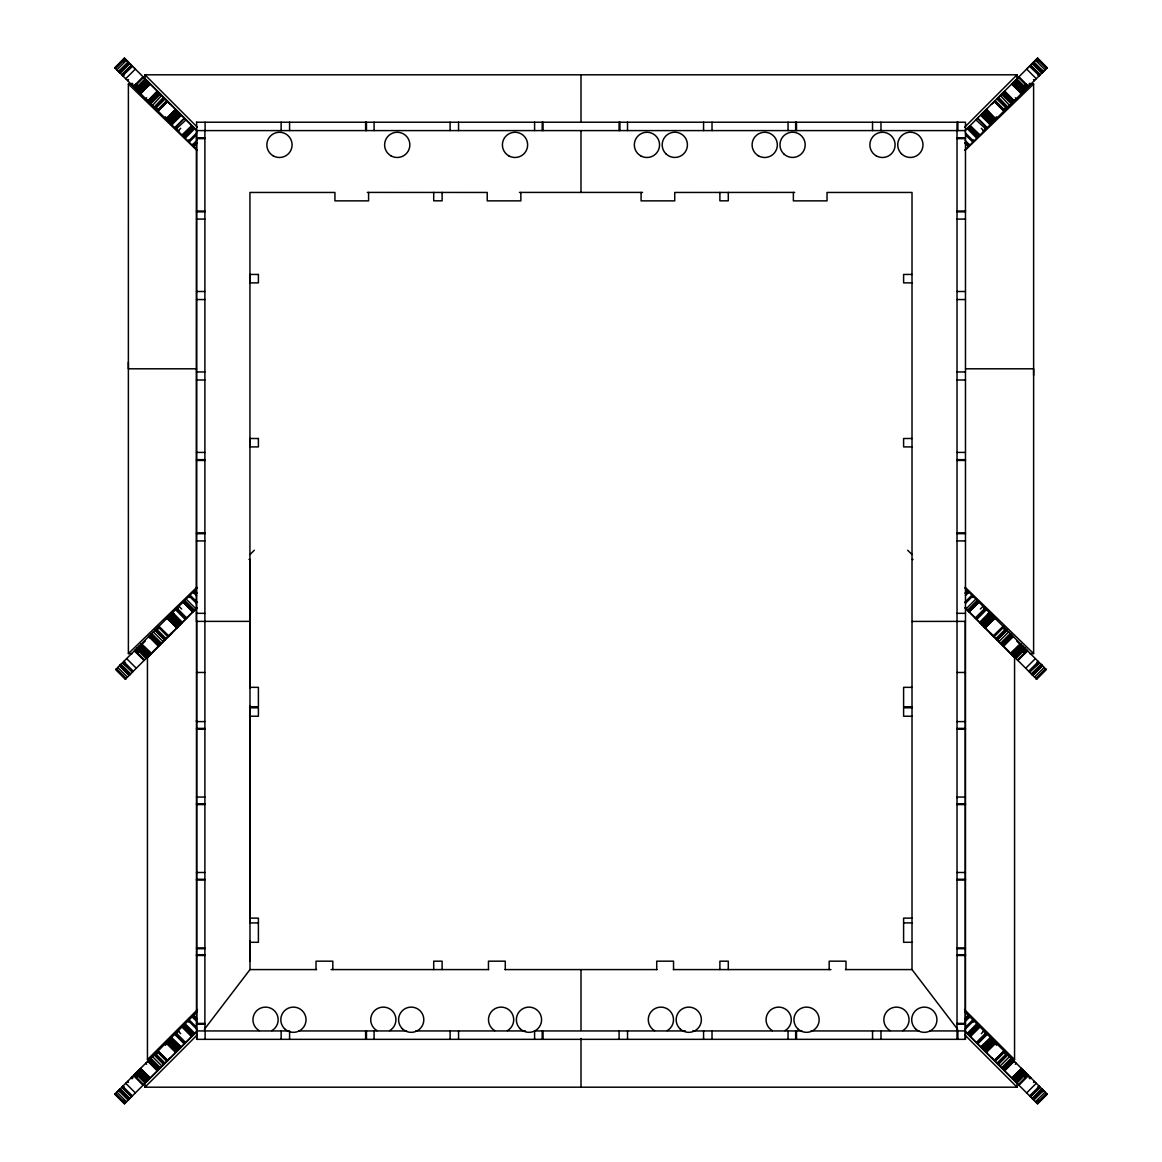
<?xml version="1.0" encoding="UTF-8"?>
<svg xmlns="http://www.w3.org/2000/svg" width="1162" height="1162" viewBox="0 0 1162 1162"><rect width="100%" height="100%" fill="white"/><g stroke="black" fill="none" stroke-linecap="round" stroke-linejoin="round"><path stroke-width="1.5" d="M132.366 84.027L128.386 84.027L128.372 368.804L196.48 368.804M1017.04 78.667L1017.04 74.804L144.959 74.804L144.959 78.667L196.044 129.795M196.48 720.266L196.48 721.602L204.89 721.602M249.99 960.93L249.99 941.031M249.99 705.93L249.99 922.948L258.4 922.889M249.99 687.846L249.99 559.445L248.973 559.445M581 121.749L581 74.804M1011.986 1059.613L1014.557 1059.613L1014.571 657.75L965.099 607.958M196.044 1032.205L144.959 1083.333L144.959 1087.196L1017.04 1087.196L1017.04 1083.333L965.956 1032.205M1029.634 653.581L1033.614 653.581L1033.628 368.804L965.52 368.804M957.067 797.8L957.067 797.045L965.477 797.045M204.338 1029.387L249.99 969.587L249.99 621.38L196.48 621.38M177.757 111.479L168.17 121.211M983.313 625.868L992.885 616.136M984.243 1050.521L993.83 1040.789M157.712 110.739L166.863 101.457L167.894 101.617M1004.288 1051.261L994.643 1060.921L1004.171 1051.145M147.763 100.803L157.306 91.014M1003.677 646.232L1013.293 636.544M1004.622 1070.899L1014.237 1061.197M138.728 91.754L148.358 82.081L147.327 81.049M196.901 607.958L147.443 657.75L147.443 1059.613L150.014 1059.613M1012.698 655.266L1022.342 645.593M1013.642 1079.919L1023.272 1070.246M1015.937 658.505L1025.567 648.817M1016.881 1083.158L1026.511 1073.47M196.944 130.667L124.407 58.129L114.777 67.817L196.959 150M114.951 67.992L124.595 58.318M114.994 68.021L124.407 58.129M115.198 68.224L124.857 58.579M115.517 68.543L125.176 58.884M123.056 61.601L125.481 59.189L128.88 62.603L119.236 72.262M116.854 69.88L126.513 60.221M118.364 71.39L119.337 70.417M118.539 71.565L128.198 61.92M118.829 71.855L128.474 62.196M118.989 72.015L128.691 62.414M119.57 72.596L129.229 62.951M119.744 72.785L129.403 63.126M120.078 73.104L129.723 63.445M121.705 74.731L131.364 65.072L129.912 63.634M122.722 75.748L132.526 66.249M123.085 76.111L124.058 75.138M125.699 78.725L135.358 69.066M127.529 80.57L128.503 79.597M131.146 84.187L132.119 83.214M132.09 85.131L133.064 84.158M133.456 86.482L136.172 83.78M133.499 86.525L143.129 76.837M133.79 86.816L143.405 77.113M133.906 86.932L143.551 77.273M134.051 87.077L136.767 84.376M134.284 87.31L136.985 84.594M134.894 87.934L137.61 85.218M135.489 88.53L145.119 78.842L143.812 77.52M135.649 88.675L138.365 85.973L135.722 88.762M136.012 89.038L138.728 86.337M136.128 89.154L138.83 86.438M136.244 89.271L138.946 86.554M136.52 89.561L146.18 79.902M137.392 90.418L146.572 80.294M137.682 90.709L140.094 88.297M138.031 91.057L147.69 81.413M138.104 91.13L140.907 88.515M138.423 91.449L148.082 81.805M138.569 91.595L141.241 88.849M139.513 92.539L149.172 82.88M139.948 92.975L149.593 83.315M140.079 93.105L142.65 90.258M140.428 93.454L150.319 84.027L140.544 93.57M140.66 93.686L143.362 90.985M145.686 98.712L146.659 97.739M147.545 100.571L148.736 99.83M148.286 101.326L157.872 91.595M149.114 102.14L158.758 92.481M149.215 102.256L150.189 101.283M149.433 102.474L150.406 101.501M149.738 102.764L159.397 93.105L160.763 94.471M149.956 102.997L150.929 102.024M150.464 103.491L151.38 102.474M150.784 103.81L160.443 94.151M152.411 105.451L161.721 95.444M154.125 107.165L163.74 97.448L154.343 107.369M154.561 107.587L164.438 98.145M155.417 108.444L165.222 98.93M156.289 109.33L157.277 108.356M157.248 110.274L166.892 100.615M157.829 110.855L167.488 101.196M158.017 111.044L158.976 110.07M158.134 111.16L167.778 101.501M164.684 117.711L165.658 116.737M165.875 118.902L167.052 118.132M175.796 109.519L166.05 119.09L175.535 109.257M166.398 119.425L176.101 109.824L166.718 119.759M166.544 119.57L176.188 109.911M167.008 120.035L176.493 110.216M167.183 120.209L177.074 110.782M167.284 120.325L176.944 110.666M167.836 120.863L169.405 120.485L168.432 121.458M168.272 121.298L169.245 120.325M168.737 121.763L178.541 112.264M169.274 122.3L178.933 112.641L179.529 113.251M169.434 122.46L179.093 112.816M169.637 122.678L179.413 113.121M170.233 123.274L179.892 113.615M170.48 123.506L180.125 113.847M171.017 124.043L180.706 114.428M171.235 124.261L180.88 114.588M171.439 124.465L172.412 123.506M171.497 124.537L172.746 123.826M171.773 124.799L181.461 115.183M174.663 127.689L184.322 118.045L183.64 117.362M174.866 127.907L175.84 126.934M175.026 128.052L184.598 118.321M176.072 129.098L186.094 119.817M177.989 131.03L180.706 128.314M178.28 131.306L179.253 130.333M182.042 135.068L192.02 125.743L182.434 135.46M182.187 135.228L191.846 125.569M182.681 135.707L192.326 126.048M182.826 135.867L192.485 126.208M183.276 136.303L192.907 126.614M183.364 136.39L193.037 126.76M183.741 136.782L193.415 127.137M184.104 137.131L193.763 127.486M184.162 137.189L193.575 127.297M185.208 138.234L194.853 128.575M187.823 140.863L188.796 139.89M188.273 141.314L196.727 132.86M189.145 142.171L196.378 134.937M192.108 145.148L196.843 140.486M192.282 145.308L193.081 144.175M193.066 146.107L196.698 142.476M193.647 146.673L197.264 143.057M196.974 588.277L115.692 669.544L125.38 679.189M148.707 636.544L149.448 637.735L148.475 636.761M173.675 613.507L172.441 612.81M176.929 610.253L175.811 609.44M193.052 592.199L194.185 593.012L193.212 592.039M141.677 648.992L142.374 648.294L139.658 645.593M125.351 679.204L196.785 607.77M250.004 554.55L254.304 550.251M964.678 127.21L1017.04 74.804M968.425 127.297L977.838 137.189M978.636 136.39L969.093 126.614M975.906 119.817L985.928 129.098M978.36 117.362L977.678 118.045L987.337 127.689M980.539 115.183L990.227 124.799M981.294 114.428L990.983 124.043M981.875 113.847L991.52 123.506M982.471 113.251L983.067 112.641L992.726 122.3M984.926 110.782L994.817 120.209M985.507 110.216L994.992 120.035M995.602 119.425L985.899 109.824L995.282 119.759M986.465 109.257L995.834 119.192L986.204 109.519M994.106 101.617L998.913 104.609M996.778 98.93L1006.582 108.444M997.562 98.145L1007.439 107.587M1000.279 95.444L1009.589 105.451M1001.237 94.471L1002.515 93.207L1012.262 102.764M1004.694 91.014L1014.237 100.803M1015.428 80.294L1024.608 90.418M1018.188 77.52L1016.852 78.871L1026.511 88.53M1026.598 69.11L1027.644 68.079M1029.474 66.249L1039.278 75.748M1032.088 63.634L1030.665 65.043L1040.295 74.731M965.041 150L1047.238 67.788L1037.564 58.158L1047.006 68.021M965.056 130.667L1037.593 58.129M1019.35 90.258L1021.921 93.105M1023.272 91.754L1020.628 88.98L1021.267 88.356M969.892 145.148L968.759 144.335L969.718 145.308M986.001 127.079L977.402 118.321M989.254 123.826L990.503 124.537M994.948 118.132L996.124 118.902M1013.264 99.83L1014.455 100.571M147.443 1059.613L197.511 1009.546M196.959 1012L114.762 1094.212L124.436 1103.842L196.944 1031.333M114.994 1093.979L124.595 1103.682M120.122 1088.852L129.723 1098.555M168.534 1040.44L169.245 1041.675M182.042 1026.932L191.73 1036.548M189.115 1019.858L196.378 1027.063M147.763 1061.197L148.518 1062.402L147.545 1061.429M167.052 1043.868L165.875 1043.098M171.526 1039.394L170.48 1038.494M192.108 1016.852L193.241 1017.665L192.282 1016.692M135.489 1073.47L138.176 1076.201L135.388 1073.586M140.733 1073.644L141.43 1072.962L138.728 1070.246M142.65 1071.742L140.079 1068.895M144.959 1087.196L197.322 1034.79M964.997 593.07L967.409 590.659M965.578 593.651L967.99 591.24M968.788 592.039L967.815 593.012L968.948 592.199M964.678 602.41L971.926 595.162M965.549 603.267L972.783 596.033M972.26 597.457L973.233 596.484M966.203 608.757L975.862 599.098M967.655 610.21L977.315 600.565M968.019 610.573L977.692 600.943L968.135 610.689M968.571 611.139L978.23 601.48M968.73 611.285L978.389 601.64M968.977 611.532L978.636 601.872M969.224 611.778L978.869 602.119M969.34 611.895L979.029 602.265M980.365 609.019L983.067 606.317M975.339 617.893L984.998 608.234M986.044 609.28L976.472 619.026M986.189 609.44L985.071 610.253M976.748 619.302L986.407 609.643M979.726 622.28L989.298 612.534M989.559 612.81L988.325 613.507M980.191 622.745L989.835 613.071M980.394 622.948L990.039 613.289M980.815 623.369L990.59 613.841M981.164 623.733L990.823 614.073M981.658 624.212L991.418 614.669M981.977 624.531L991.622 614.872M982.137 624.691L991.796 615.032M982.515 625.083L992.174 615.424L982.66 625.214M992.638 615.875L991.665 616.848L993.234 616.485M991.825 617.007L992.798 616.034M984.127 626.681L993.771 617.022M984.229 626.783L993.888 617.124M984.403 626.957L994.047 617.298M993.539 618.721L994.512 617.763M985.013 627.567L994.556 617.792M985.173 627.727L994.832 618.082M985.26 627.814L995.006 618.257M994.193 619.375L995.195 618.431M993.278 635.832L1003.053 626.303M994.164 636.718L1003.823 627.059M1003.794 628.976L1004.767 628.017M995.994 638.548L1005.653 628.889M996.851 639.405L1006.51 629.76M997.069 639.623L1006.728 629.964M997.33 639.884L1006.931 630.182M998.986 641.555L1008.645 631.896M1000.627 643.182L1010.286 633.522M1009.981 635.178L1010.955 634.205M1010.127 635.323L1011.1 634.35M1001.673 644.227L1011.332 634.568M1002.298 644.852L1011.957 635.193M1003.169 645.723L1012.77 636.021M1013.525 636.761L1012.32 637.517M1010.766 653.32L1020.526 643.777L1010.838 653.393M1018.304 646.973L1020.991 644.227M1011.463 654.017L1021.122 644.358M1011.899 654.453L1021.558 644.794M1019.829 648.498L1022.604 645.854L1012.988 655.542M1013.38 655.934L1022.865 646.116L1020.251 648.904M1013.729 656.283L1023.388 646.624M1014.019 656.574L1023.678 646.914M1024.535 647.786L1014.876 657.431M1022.11 650.778L1024.826 648.076M1022.226 650.894L1024.942 648.178M1022.342 651.01L1025.044 648.294M1022.633 651.286L1025.334 648.585M1022.705 651.374L1025.421 648.657M1023.461 652.114L1026.162 649.413M1024.071 652.739L1026.787 650.023M1024.303 652.957L1026.104 651.156M1017.505 660.06L1027.164 650.415M1017.665 660.219L1027.281 650.517M1024.855 653.523L1027.571 650.822L1017.941 660.495M1025.712 668.266L1035.371 658.607M1036.998 662.195L1037.971 661.222M1028.69 671.244L1038.334 661.585M1029.706 672.261L1039.365 662.601M1031.333 673.887L1040.992 664.243M1031.667 674.221L1041.312 664.562M1031.841 674.396L1041.486 664.737M1032.176 674.73L1041.835 665.071M1032.364 674.919L1042.082 665.318M1032.582 675.137L1042.241 665.492M1032.873 675.427L1042.532 665.768M1034.558 677.112L1044.217 667.453M1035.894 678.448L1045.553 668.789M1036.213 678.768L1041.036 673.931M1036.475 679.029L1046.105 669.356M1036.62 679.189L1046.279 669.53L965.026 588.277M964.736 1018.943L968.353 1015.327M965.302 1019.524L968.934 1015.893M969.718 1016.692L968.759 1017.665L969.892 1016.852M965.622 1027.063L972.884 1019.858M965.273 1029.14L973.727 1020.686M973.204 1022.11L974.177 1021.137M967.147 1033.425L976.792 1023.766M968.236 1034.514L977.838 1024.811M968.585 1034.863L978.259 1025.218M978.636 1025.61L968.963 1035.24L978.724 1025.697M969.515 1035.792L979.174 1026.133M969.674 1035.952L979.319 1026.293M969.921 1036.199L979.566 1026.54M970.154 1036.431L979.813 1026.772M970.27 1036.548L979.958 1026.932M982.747 1031.667L983.72 1030.694M981.294 1033.686L984.011 1030.97M976.269 1042.561L985.928 1032.902M986.974 1033.948L977.402 1043.679M986.16 1035.066L987.075 1034.049M977.678 1043.955L987.337 1034.311M980.67 1046.947L990.561 1037.535M981.12 1047.412L990.765 1037.739M981.324 1047.601L990.983 1037.957M981.759 1048.037L991.447 1038.421M991.52 1038.494L990.474 1039.394M982.108 1048.385L991.767 1038.726M982.587 1048.879L992.363 1039.322M982.907 1049.184L992.566 1039.54M983.067 1049.359L992.726 1039.699M993.118 1040.077L983.459 1049.736L993.263 1040.237M993.568 1040.542L992.595 1041.515L994.164 1041.137M992.755 1041.675L993.466 1040.44M985.056 1051.334L994.716 1041.675M985.158 1051.45L994.817 1041.791M985.391 1051.683L994.992 1041.965M985.478 1051.755L995.282 1042.241M985.768 1052.06L995.442 1042.416L985.812 1052.089M986.117 1052.394L995.761 1042.735M986.204 1052.481L995.95 1042.91M996.124 1043.098L994.948 1043.868M996.342 1045.263L997.316 1044.289M994.222 1060.499L1003.983 1050.956M995.108 1061.385L1004.752 1051.726M1004.723 1053.643L1005.711 1052.67M996.923 1063.215L1006.582 1053.556M997.795 1064.072L1007.439 1054.413M997.998 1064.29L1007.657 1054.631M998.26 1064.552L1007.875 1054.835M999.93 1066.208L1009.589 1056.548M1001.557 1067.849L1011.216 1058.19M1010.461 1059.381L1011.536 1058.509M1010.62 1059.526L1011.579 1058.553M1011.071 1059.976L1012.044 1059.003M1002.603 1068.895L1012.262 1059.236M1011.594 1060.499L1012.567 1059.526M1003.242 1069.519L1012.886 1059.86M1004.113 1070.391L1013.714 1060.674M1004.128 1070.405L1008.95 1065.583M1014.455 1061.429L1013.264 1062.17M1015.341 1064.261L1016.314 1063.288M1011.695 1077.987L1021.456 1068.43M1021.572 1068.546L1011.782 1078.06M1021.921 1068.895L1019.35 1071.742M1012.407 1078.685L1022.052 1069.025M1012.828 1079.12L1022.487 1069.461M1020.759 1073.151L1023.431 1070.405M1013.918 1080.195L1023.577 1070.551M1021.093 1073.485L1023.809 1070.783L1014.31 1080.587M1021.906 1073.703L1024.318 1071.291M1014.949 1081.241L1024.608 1071.582M1015.603 1081.88L1025.363 1072.323M1025.48 1072.439L1015.82 1082.098M1023.17 1075.562L1025.755 1072.729M1023.272 1075.663L1025.988 1072.962M1023.635 1076.027L1026.278 1073.238M1026.612 1073.586L1023.824 1076.201M1024.39 1076.782L1027.106 1074.066M1025.015 1077.406L1027.716 1074.69M1025.233 1077.624L1027.949 1074.923M1018.449 1084.727L1028.094 1075.068M1018.595 1084.887L1028.21 1075.184M1018.871 1085.163L1028.501 1075.475M1028.936 1077.842L1029.91 1076.869M1029.881 1078.786L1030.854 1077.813M1033.497 1082.403L1034.47 1081.43M1026.642 1092.934L1036.301 1083.274M1037.942 1086.862L1038.915 1085.889M1029.619 1095.897L1039.278 1086.252M1030.65 1096.928L1040.295 1087.269M1032.277 1098.555L1041.878 1088.852M1032.597 1098.874L1042.256 1089.215M1032.771 1099.049L1042.43 1089.404M1033.12 1099.397L1042.764 1089.738M1033.308 1099.586L1043.011 1089.985M1033.526 1099.804L1043.171 1090.145M1033.802 1100.08L1043.461 1090.435M1042.663 1091.583L1043.636 1090.61M1035.487 1101.779L1045.146 1092.12M1036.519 1102.811L1038.944 1100.399M1036.824 1103.116L1046.483 1093.457M1037.143 1103.421L1046.802 1093.776M1037.405 1103.682L1047.006 1093.979M965.477 595.627L967.975 593.172M965.157 1021.514L968.919 1017.825M128.372 362.195L128.386 653.581L196.857 587.231M140.108 646.072L145.279 641.061M965.143 150.363L1033.614 84.027L1033.628 375.413M122.678 73.758L131.858 65.566M1029.212 671.767L1038.392 663.589M1030.142 1096.434L1039.336 1088.242M163.087 104.609L166.863 101.457L170.698 104.406M998.913 1057.391L995.137 1060.543L991.302 1057.594M171.627 632.927L168.301 636.253M991.302 104.406L995.137 101.457L1004.288 110.739M170.698 1057.594L166.863 1060.543L163.087 1057.391M993.699 636.253L990.373 632.927M912.01 559.445L913.027 559.445M1029.634 84.027L1033.614 84.027M196.48 122.228L965.477 122.228L965.477 1039.336L196.654 1039.351L196.654 1030.941M965.477 130.594L196.48 130.594L196.48 1030.941L289.585 1030.941L289.585 1039.351M196.48 137.828L204.89 137.828M957.067 137.828L965.477 137.828M196.48 138.641L204.89 138.641M957.067 138.641L965.477 138.641M367.294 192.413L487.227 192.456L487.227 200.866L520.866 200.866L520.866 192.456M519.429 192.413L642.571 192.413M794.706 192.413L674.73 192.456L674.73 200.866L641.09 200.866L641.09 192.456M196.48 211.048L204.89 211.048M957.067 211.048L965.477 211.048M196.48 211.847L204.89 211.847M957.067 211.847L965.477 211.847M196.48 219.095L204.89 219.095M957.067 219.095L965.477 219.095M912.01 274.45L903.6 274.45L903.6 282.874L912.01 282.874M196.48 291.502L204.89 291.502M957.067 291.502L965.477 291.502M196.48 299.549L204.89 299.549M957.067 299.549L965.477 299.549M196.48 371.956L204.89 371.956M957.067 371.956L965.477 371.956M196.48 380.003L204.89 380.003M957.067 380.003L965.477 380.003M912.01 438.495L903.6 438.495L903.6 446.905L912.01 446.905M196.48 452.41L204.89 452.41M957.067 452.41L965.477 452.41M196.48 459.658L204.89 459.658M957.067 459.658L965.477 459.658M196.48 460.457L204.89 460.457M957.067 460.457L965.477 460.457M196.48 532.879L204.89 532.879M957.067 532.879L965.477 532.879M196.48 533.678L204.89 533.678M957.067 533.678L965.477 533.678M196.48 540.911L204.89 540.911M957.067 540.911L965.477 540.911M196.48 613.333L204.89 613.333M957.067 613.333L965.477 613.333M912.01 621.423L965.477 621.38M128.386 653.581L132.366 653.581M196.48 672.464L204.89 672.464M957.067 672.464L965.477 672.464M249.99 687.338L258.4 687.338L258.4 706.743L249.99 706.743M912.01 687.338L903.6 687.338L903.6 706.743L912.01 706.743M249.99 707.818L258.4 707.818L258.4 716.228L249.99 716.228M912.01 707.818L903.6 707.818L903.6 716.228L912.01 716.228M957.067 721.602L965.477 721.602M196.48 728.385L204.89 728.385M957.067 728.385L965.477 728.385M196.48 729.14L204.89 729.14M957.067 729.14L965.477 729.14M196.48 797.045L204.89 797.045M204.89 803.828L196.48 803.828L196.48 804.583L204.89 804.583M957.067 803.828L965.477 803.828L965.477 804.583L957.067 804.583M196.48 872.488L204.89 872.488M957.067 872.488L965.477 872.488M204.89 879.285L196.48 879.285L196.48 880.041L204.89 880.041M957.067 879.285L965.477 879.285L965.477 880.041L957.067 880.041M249.99 918.125L258.4 918.125L258.4 942.295L249.99 942.295M912.01 918.125L903.6 918.125L903.6 942.295L912.01 942.295M903.6 922.889L912.01 922.889M196.48 947.945L204.89 947.945M957.067 947.945L965.477 947.945M196.48 948.7L204.89 948.7M957.067 948.7L965.477 948.7M204.89 954.728L196.48 954.728L196.48 955.484L204.89 955.484M957.067 954.728L965.477 954.728L965.477 955.484L957.067 955.484M249.99 969.587L316.587 969.587M331.068 969.587L488.636 969.587M504.933 969.587L657.067 969.587M673.364 969.587L830.932 969.587M845.413 969.587L912.01 969.587L957.662 1029.387M196.48 1023.388L204.89 1023.388M957.067 1023.388L965.477 1023.388M196.48 1024.143L204.89 1024.143M957.067 1024.143L965.477 1024.143M298.634 1030.941L406.656 1030.941M415.72 1030.941L525.544 1030.941M685.464 1030.941L534.593 1030.941L534.593 1039.351M692.712 1030.941L801.94 1030.941M810.989 1030.941L919.011 1030.941M929.876 1030.941L965.477 1030.926M1030.142 65.566L1039.336 73.758M123.608 663.589L132.788 671.767M121.705 1087.269L131.858 1096.434M965.143 587.231L1033.614 653.581M1016.721 641.061L1021.892 646.072M128.386 84.027L196.857 150.363M1015.82 79.902L1025.48 89.561M965.157 140.486L968.919 144.175M194.025 593.172L196.523 595.627M147.124 657.431L137.465 647.786M193.081 1017.825L196.843 1021.514M146.18 1082.098L136.52 1072.439M151.162 653.393L141.357 643.879L151.234 653.32M150.218 1078.06L140.428 1068.546M185.528 619.026L175.956 609.28M184.598 1043.679L175.026 1033.948M1037.405 58.318L1047.049 67.992M1037.143 58.579L1046.802 68.224M1036.824 58.884L1046.483 68.543M1038.944 61.601L1036.519 59.189L1033.12 62.603L1042.764 72.262M1035.487 60.221L1045.146 69.88M1042.663 70.417L1043.636 71.39M1033.802 61.92L1043.461 71.565M1033.526 62.196L1043.171 71.855M1033.308 62.414L1043.011 72.015M1032.771 62.951L1042.43 72.596M1032.597 63.126L1042.256 72.785M1032.277 63.445L1041.922 73.104M1037.942 75.138L1038.915 76.111M1026.642 69.066L1036.301 78.725M1033.497 79.597L1034.47 80.57M1029.881 83.214L1030.854 84.187M1028.936 84.158L1029.91 85.131M1025.828 83.78L1028.544 86.482M1018.871 76.837L1028.501 86.525M1018.595 77.113L1028.21 86.816M1018.449 77.273L1028.094 86.932M1025.233 84.376L1027.949 87.077M1025.015 84.594L1027.716 87.31M1024.39 85.218L1027.106 87.934M1026.351 88.675L1023.635 85.973L1026.278 88.762M1023.272 86.337L1025.988 89.038M1023.17 86.438L1025.872 89.154M1023.054 86.554L1025.755 89.271M1021.906 88.297L1024.318 90.709M1014.31 81.413L1023.969 91.057M1021.093 88.515L1023.896 91.13M1023.577 91.449L1013.918 81.805L1020.57 89.038M1020.759 88.849L1023.431 91.595M1012.828 82.88L1022.487 92.539M1012.407 83.315L1022.052 92.975M1021.572 93.454L1011.681 84.027L1021.456 93.57M1018.638 90.985L1021.34 93.686M1015.341 97.739L1016.314 98.712M1004.128 91.595L1013.714 101.326M1003.242 92.481L1012.886 102.14M1011.811 101.283L1012.785 102.256M1011.594 101.501L1012.567 102.474M1011.071 102.024L1012.044 102.997M1010.62 102.474L1011.536 103.491M1001.557 94.151L1011.216 103.81M1007.875 107.165L998.26 97.448L1007.657 107.369M1004.723 108.356L1005.711 109.33M995.108 100.615L1004.752 110.274M994.512 101.196L1004.171 110.855M1003.024 110.07L1003.983 111.044M994.222 101.501L1003.866 111.16M996.342 116.737L997.316 117.711M985.812 109.911L995.456 119.57M985.056 110.666L994.716 120.325M994.164 120.863L992.595 120.485L993.568 121.458M993.83 121.211L984.243 111.479M992.755 120.325L993.728 121.298M983.459 112.264L993.263 121.763M982.907 112.816L992.566 122.46M982.587 113.121L992.363 122.678M982.108 113.615L991.767 123.274M981.12 114.588L990.765 124.261M989.588 123.506L990.561 124.465M986.16 126.934L987.134 127.907M986.102 126.978L986.974 128.052M981.294 128.314L984.011 131.03M982.747 130.333L983.72 131.306M979.958 135.068L969.979 125.743L979.566 135.46M970.154 125.569L979.813 135.228M969.674 126.048L979.319 135.707M969.515 126.208L979.174 135.867M969.064 126.643L978.724 136.303M968.585 127.137L978.259 136.782M968.236 127.486L977.896 137.131M967.147 128.575L976.792 138.234M973.204 139.89L974.177 140.863M965.273 132.86L973.727 141.314M965.622 134.937L972.855 142.171M965.302 142.476L968.934 146.107M964.736 143.057L968.353 146.673M907.696 550.251L911.996 554.55M965.215 607.77L1036.649 679.204M134.356 68.079L135.402 69.11M964.489 1009.546L1014.557 1059.613M965.041 1012L1047.238 1094.212L1037.564 1103.842L965.056 1031.333M194.591 590.659L197.003 593.07M194.01 591.24L196.422 593.651M190.074 595.162L197.322 602.41M189.217 596.033L196.451 603.267M188.767 596.484L189.74 597.457M186.138 599.098L195.797 608.757M184.685 600.565L194.345 610.21M193.981 610.573L184.308 600.943L193.865 610.689M183.77 601.48L193.429 611.139M183.611 601.64L193.27 611.285M183.364 601.872L193.023 611.532M183.131 602.119L192.776 611.778M182.971 602.265L192.66 611.895M178.933 606.317L181.635 609.019M177.002 608.234L186.661 617.893M175.593 609.643L185.252 619.302M172.702 612.534L182.274 622.28M172.165 613.071L181.809 622.745M171.961 613.289L181.606 622.948M171.41 613.841L181.185 623.369M171.177 614.073L180.836 623.733M170.582 614.669L180.342 624.212M170.378 614.872L180.023 624.531M170.204 615.032L179.863 624.691M179.485 625.083L169.826 615.424L179.34 625.214M169.361 615.875L170.335 616.848L168.766 616.485M169.202 616.034L170.175 617.007M169.115 616.136L178.687 625.868M168.229 617.022L177.873 626.681M168.112 617.124L177.771 626.783M167.953 617.298L177.597 626.957M167.488 617.763L168.461 618.721M167.444 617.792L176.987 627.567M167.168 618.082L176.827 627.727M166.994 618.257L176.74 627.814M166.805 618.431L167.807 619.375M158.947 626.303L168.722 635.832M158.177 627.059L167.836 636.718M157.233 628.017L158.206 628.976M156.347 628.889L166.006 638.548M155.49 629.76L165.149 639.405M155.272 629.964L164.931 639.623M155.069 630.182L164.67 639.884M153.355 631.896L163.014 641.555M151.714 633.522L161.373 643.182M151.045 634.205L152.019 635.178M150.9 634.35L151.873 635.323M150.668 634.568L160.327 644.227M150.043 635.193L159.702 644.852M149.23 636.021L158.831 645.723M141.009 644.227L143.696 646.973M140.878 644.358L150.537 654.017M140.442 644.794L150.101 654.453M142.171 648.498L139.396 645.854L149.012 655.542M148.62 655.934L139.135 646.116L141.749 648.904M138.612 646.624L148.271 656.283M138.322 646.914L147.981 656.574M137.174 648.076L139.89 650.778M137.058 648.178L139.774 650.894M136.956 648.294L139.658 651.01M136.666 648.585L139.367 651.286M136.579 648.657L139.295 651.374M136.433 648.817L146.063 658.505M135.838 649.413L138.539 652.114M135.213 650.023L137.929 652.739M135.896 651.156L137.697 652.957M134.836 650.415L144.495 660.06M134.719 650.517L144.335 660.219M137.145 653.523L134.429 650.822L144.059 660.495M126.629 658.607L136.288 668.266M124.029 661.222L125.002 662.195M123.666 661.585L133.31 671.244M122.635 662.601L132.294 672.261M121.008 664.243L130.667 673.887M120.688 664.562L130.333 674.221M120.514 664.737L130.159 674.396M120.165 665.071L129.824 674.73M119.918 665.318L129.636 674.919M119.759 665.492L129.418 675.137M119.468 665.768L129.127 675.427M117.783 667.453L127.442 677.112M116.447 668.789L126.106 678.448M120.964 673.931L125.786 678.768M115.895 669.356L125.525 679.029M193.647 1015.327L197.264 1018.943M193.066 1015.893L196.698 1019.524M188.273 1020.686L196.727 1029.14M187.823 1021.137L188.796 1022.11M185.208 1023.766L194.853 1033.425M184.162 1024.811L193.763 1034.514M183.741 1025.218L193.415 1034.863M183.364 1025.61L193.037 1035.24L183.276 1025.697M182.826 1026.133L192.485 1035.792M182.681 1026.293L192.326 1035.952M182.434 1026.54L192.079 1036.199M182.187 1026.772L191.846 1036.431M178.28 1030.694L179.253 1031.667M177.989 1030.97L180.706 1033.686M176.072 1032.902L185.731 1042.561M174.925 1034.049L175.84 1035.066M174.663 1034.311L184.322 1043.955M181.33 1046.947L171.439 1037.535M171.235 1037.739L180.88 1047.412M171.017 1037.957L180.676 1047.601M170.553 1038.421L180.241 1048.037M170.233 1038.726L179.892 1048.385M169.637 1039.322L179.413 1048.879M169.434 1039.54L179.093 1049.184M169.274 1039.699L178.933 1049.359M168.882 1040.077L178.541 1049.736L168.737 1040.237M168.432 1040.542L169.405 1041.515L167.836 1041.137M168.17 1040.789L177.757 1050.521M167.284 1041.675L176.944 1051.334M167.183 1041.791L176.842 1051.45M167.008 1041.965L176.609 1051.683M166.718 1042.241L176.522 1051.755M176.232 1052.06L166.558 1042.416L176.188 1052.089M166.239 1042.735L175.883 1052.394M166.05 1042.91L175.796 1052.481M164.684 1044.289L165.658 1045.263M158.017 1050.956L167.778 1060.499M157.829 1051.145L167.488 1060.804L157.712 1051.261M157.248 1051.726L166.892 1061.385M156.289 1052.67L157.277 1053.643M155.417 1053.556L165.077 1063.215M154.561 1054.413L164.205 1064.072M154.343 1054.631L164.002 1064.29M154.125 1054.835L163.74 1064.552M152.411 1056.548L162.07 1066.208M150.784 1058.19L160.443 1067.849M150.464 1058.509L151.539 1059.381M150.421 1058.553L151.38 1059.526M149.956 1059.003L150.929 1059.976M149.738 1059.236L159.397 1068.895M149.433 1059.526L150.406 1060.499M149.114 1059.86L158.758 1069.519M148.286 1060.674L157.887 1070.391M153.05 1065.583L157.872 1070.405M145.686 1063.288L146.659 1064.261M140.544 1068.43L150.305 1077.987M139.948 1069.025L149.593 1078.685M139.513 1069.461L149.172 1079.12M138.569 1070.405L141.241 1073.151M138.423 1070.551L148.082 1080.195M140.907 1073.485L138.191 1070.783L147.69 1080.587M137.682 1071.291L140.094 1073.703M137.392 1071.582L147.051 1081.241M136.637 1072.323L146.397 1081.88M136.244 1072.729L138.83 1075.562M136.012 1072.962L138.728 1075.663M135.722 1073.238L138.365 1076.027M134.894 1074.066L137.61 1076.782M134.284 1074.69L136.985 1077.406M134.051 1074.923L136.767 1077.624M133.906 1075.068L143.551 1084.727M133.79 1075.184L143.405 1084.887M133.499 1075.475L143.129 1085.163M132.09 1076.869L133.064 1077.842M131.146 1077.813L132.119 1078.786M127.529 1081.43L128.503 1082.403M125.699 1083.274L135.358 1092.934M123.085 1085.889L124.058 1086.862M122.722 1086.252L132.381 1095.897M122.664 1088.242L131.35 1096.928M119.744 1089.215L129.403 1098.874M119.57 1089.404L129.229 1099.049M119.236 1089.738L128.88 1099.397M118.989 1089.985L128.691 1099.586M118.829 1090.145L128.474 1099.804M118.539 1090.435L128.198 1100.08M118.364 1090.61L119.337 1091.583M116.854 1092.12L126.513 1101.779M123.056 1100.399L125.481 1102.811M115.517 1093.457L125.176 1103.116M115.198 1093.776L124.857 1103.421M144.959 74.804L197.322 127.21M964.678 1034.79L1017.04 1087.196M138.176 1076.201L145.119 1083.158M142.374 648.294L149.302 655.266M141.43 1072.962L148.358 1079.919M149.68 637.517L158.322 646.232M148.736 1062.17L157.378 1070.899M965.259 621.38L965.259 1039.351M957.866 122.184L957.866 130.58M957.866 1030.941L957.866 1039.336M957.023 122.184L957.023 1039.336M912.01 969.587L912.01 192.456L827.024 192.456L827.024 200.866L793.37 200.866L793.37 192.456M880.985 122.184L880.985 130.594M880.985 1030.941L880.985 1039.351M872.531 122.184L872.531 130.594M872.546 1030.941L872.546 1039.351M845.994 969.587L845.994 961.177L829.174 961.177L829.174 969.587M796.507 122.184L796.507 130.594M796.507 1030.941L796.507 1039.351M795.65 122.184L795.65 130.594M795.665 1030.941L795.665 1039.351M788.054 122.184L788.054 130.594M788.054 1030.941L788.054 1039.351M728.298 192.413L728.298 200.823L719.888 200.823L719.888 192.413M728.298 969.587L728.298 961.177L719.888 961.177L719.888 969.587M712.015 122.184L712.015 130.594M712.015 1030.941L712.015 1039.351M703.562 122.184L703.562 130.594M703.576 1030.941L703.576 1039.351M673.539 969.587L673.539 961.177L656.719 961.177L656.719 969.587M627.524 122.184L627.524 130.594M627.538 1030.941L627.538 1039.351M619.927 122.184L619.927 130.594M619.085 122.184L619.085 130.594M619.085 1030.941L619.085 1039.351M580.985 130.638L580.985 192.456M581 969.587L581 1030.403M581 1038.45L581 1087.196M543.046 122.184L543.046 130.594M543.046 1030.941L543.046 1039.351M542.204 122.184L542.204 130.594M542.204 1030.941L542.204 1039.351M534.593 122.184L534.593 130.594M505.281 969.587L505.281 961.177L488.461 961.177L488.461 969.587M458.554 122.184L458.554 130.594M458.554 1030.941L458.554 1039.351M450.115 122.184L450.115 130.594M450.115 1030.941L450.115 1039.351M442.112 192.413L442.112 200.823L433.702 200.823L433.702 192.413M442.112 969.587L442.112 961.177L433.702 961.177L433.702 969.587M374.077 122.184L374.077 130.594M374.077 1030.941L374.077 1039.351M368.586 192.456L368.586 200.866L334.932 200.866L334.932 192.456L249.946 192.456L249.946 621.423M366.466 122.184L366.466 130.594M366.466 1030.941L366.466 1039.351M365.623 122.184L365.623 130.594M365.623 1030.941L365.623 1039.351M332.826 969.587L332.826 961.177L316.006 961.177L316.006 969.587M289.585 122.184L289.585 130.594M281.131 122.184L281.131 130.594M281.146 1030.941L281.146 1039.351M205.093 122.184L205.093 130.594M205.108 1030.941L205.108 1039.351M204.89 130.594L204.89 1030.941M196.741 621.38L196.741 1039.351M196.654 122.184L196.48 621.423M377.011 1030.65A12.622 12.622 0 0 1 373.656 1011.623A12.622 12.622 0 0 1 392.988 1011.623A12.622 12.622 0 0 1 389.633 1030.65M259.242 1030.65A12.622 12.622 0 0 1 255.887 1011.623A12.622 12.622 0 0 1 275.22 1011.623A12.622 12.622 0 0 1 271.864 1030.65M494.794 1030.65A12.622 12.622 0 0 1 491.439 1011.623A12.622 12.622 0 0 1 510.772 1011.623A12.622 12.622 0 0 1 507.416 1030.65M890.136 1030.65A12.622 12.622 0 0 1 886.78 1011.623A12.622 12.622 0 0 1 906.113 1011.623A12.622 12.622 0 0 1 902.758 1030.65M772.367 1030.65A12.622 12.622 0 0 1 769.012 1011.623A12.622 12.622 0 0 1 788.344 1011.623A12.622 12.622 0 0 1 784.989 1030.65M654.584 1030.65A12.622 12.622 0 0 1 651.228 1011.623A12.622 12.622 0 0 1 670.561 1011.623A12.622 12.622 0 0 1 667.206 1030.65M146.296 80.018L136.637 89.677L146.397 80.12M177.205 128.299L176.246 129.272L177.292 128.372M178.222 608.961L177.176 608.06L178.222 608.961M984.795 128.299L985.696 129.331L984.795 128.299M177.292 1033.628L176.246 1032.727L177.292 1033.628M984.766 608.016L983.778 608.961L984.824 608.06M1024.318 647.568L1014.673 657.227L1024.419 647.67M985.681 1032.655L984.795 1033.701L985.754 1032.727M258.4 274.45L249.99 274.45L249.99 282.874L258.4 282.874L258.4 274.45M258.4 438.495L249.99 438.495L249.99 446.905L258.4 446.905L258.4 438.495M1025.363 89.677L1015.704 80.018L1025.262 89.764M147.327 657.227L137.682 647.568L147.24 657.329M901.436 153.762A12.622 12.622 0 0 0 922.555 148.097A12.622 12.622 0 0 0 907.101 132.642A12.622 12.622 0 0 0 901.436 153.762M783.667 153.762A12.622 12.622 0 0 0 804.772 148.097A12.622 12.622 0 0 0 789.318 132.642A12.622 12.622 0 0 0 783.667 153.762M665.884 153.762A12.622 12.622 0 0 0 687.003 148.097A12.622 12.622 0 0 0 671.549 132.642A12.622 12.622 0 0 0 665.884 153.762M273.157 155.81A12.622 12.622 0 0 0 292.083 144.872A12.622 12.622 0 0 0 273.157 133.95A12.622 12.622 0 0 0 273.157 155.81M390.926 155.81A12.622 12.622 0 0 0 409.852 144.872A12.622 12.622 0 0 0 390.926 133.95A12.622 12.622 0 0 0 390.926 155.81M508.709 155.81A12.622 12.622 0 0 0 527.635 144.872A12.622 12.622 0 0 0 508.709 133.95A12.622 12.622 0 0 0 508.709 155.81M915.395 1028.646A12.622 12.622 0 0 0 936.514 1022.996A12.622 12.622 0 0 0 921.059 1007.541A12.622 12.622 0 0 0 915.395 1028.646M797.626 1028.646A12.622 12.622 0 0 0 818.731 1022.996A12.622 12.622 0 0 0 803.276 1007.541A12.622 12.622 0 0 0 797.626 1028.646M679.843 1028.646A12.622 12.622 0 0 0 700.962 1022.996A12.622 12.622 0 0 0 685.507 1007.541A12.622 12.622 0 0 0 679.843 1028.646M284.501 1028.646A12.622 12.622 0 0 0 305.606 1022.996A12.622 12.622 0 0 0 290.151 1007.541A12.622 12.622 0 0 0 284.501 1028.646M402.27 1028.646A12.622 12.622 0 0 0 423.389 1022.996A12.622 12.622 0 0 0 407.935 1007.541A12.622 12.622 0 0 0 402.27 1028.646M520.053 1028.646A12.622 12.622 0 0 0 541.158 1022.996A12.622 12.622 0 0 0 525.703 1007.541A12.622 12.622 0 0 0 520.053 1028.646M640.64 155.81A12.622 12.622 0 0 0 659.566 144.872A12.622 12.622 0 0 0 640.64 133.95A12.622 12.622 0 0 0 640.64 155.81M758.408 155.81A12.622 12.622 0 0 0 777.334 144.872A12.622 12.622 0 0 0 758.408 133.95A12.622 12.622 0 0 0 758.408 155.81M876.177 155.81A12.622 12.622 0 0 0 895.103 144.872A12.622 12.622 0 0 0 876.177 133.95A12.622 12.622 0 0 0 876.177 155.81"/></g></svg>
